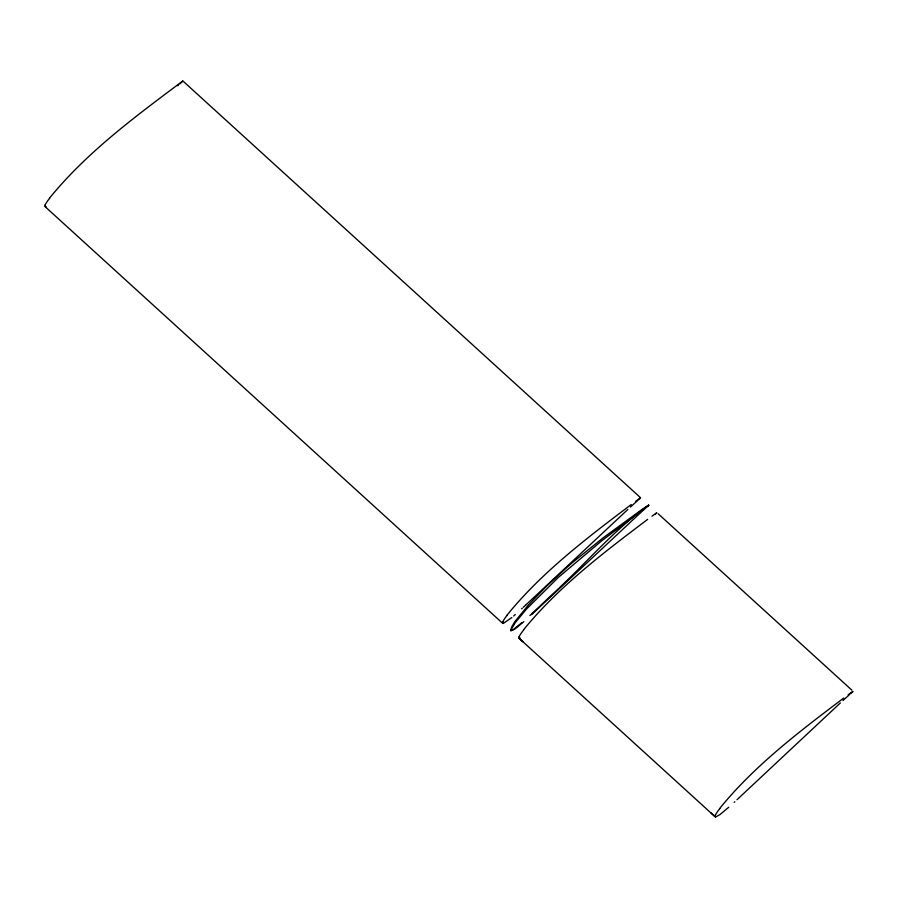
<?xml version="1.0" encoding="UTF-8"?>
<svg xmlns="http://www.w3.org/2000/svg" width="898" height="898" viewBox="0 0 898 898"><rect width="100%" height="100%" fill="white"/><g stroke="black" fill="none" stroke-linecap="round" stroke-linejoin="round"><path stroke-width="1.35" d="M45.248 204.856L45.237 204.89A5.916 2.256 -47.7 0 0 45.113 205.204L45.102 205.227A3.895 1.482 -47.7 0 0 44.9 205.945M502.947 621.629L502.936 621.663A5.916 2.256 -47.7 0 0 502.813 621.966L502.801 622A3.895 1.482 -47.7 0 0 502.599 622.718M519.291 636.514L519.28 636.547A5.916 2.256 -47.7 0 0 519.156 636.85L519.156 636.85A3.895 1.482 -47.7 0 0 518.943 637.602M715.448 815.126L715.437 815.16A5.916 2.256 -47.7 0 0 715.313 815.474L715.313 815.474A3.895 1.482 -47.7 0 0 715.1 816.215M648.76 505.215L647.57 505.888A61.468 23.404 -47.7 0 0 642.227 509.289L603.288 537.711L572.857 562.238A217.428 82.796 -47.7 0 0 567.02 567.312L546.287 586.473L528.215 605.241L514.936 621.517L511.838 626.636L510.771 630.194L515.474 622.325L526.902 608.653L558.376 577.392L601.503 540.989L648.771 505.204L643.316 510.21A100.902 38.423 -47.7 0 0 640.386 512.87L531.594 614.636M182.754 81.179L179.791 83.907M640.454 497.952L638.534 499.737M656.752 512.893L654.99 514.532M852.909 691.505L850.664 693.57M559.679 587.483C589.009 559.881 615.523 528.63 648.614 505.305M558.781 588.358L529.91 615.512M630.475 507.044L637.692 500.489M525.622 605.151L627.859 509.458M842.975 700.541L849.777 694.367M738.538 798.266L840.36 702.954M525.521 605.252L524.376 606.307M737.92 798.85L736.989 799.714M523.332 607.273L523.961 606.689M522.288 608.238L521.648 608.822M734.789 801.734L734.16 802.318M177.703 85.77L178.332 85.209M728.749 807.223L719.938 814.598L715.65 817.012M523.826 621.685L514.779 629.139L510.951 630.856A5.545 2.11 -47.7 0 1 510.827 630.665L510.771 630.25A7.139 2.716 -47.7 0 0 510.782 630.508L513.409 629.498L521.94 622.572M515.306 614.546L513.656 615.994M511.871 617.532L503.172 623.504M635.638 501.32L640.184 497.986M651.993 516.204L656.528 512.87M848.15 694.816L852.685 691.482M631.26 504.53C587.528 537.509 542.392 571.813 507.92 614.052A45.046 17.152 -47.7 0 0 507.179 615.04M647.604 519.414C603.849 552.438 558.87 586.562 524.275 628.937A45.046 17.152 -47.7 0 0 523.523 629.925M843.761 698.038C799.983 731.051 755.061 765.186 720.432 807.549A45.046 17.152 -47.7 0 0 719.68 808.537M182.485 81.213C136.137 115.954 87.499 151.695 50.232 197.279A45.046 17.152 -47.7 0 0 49.48 198.267M520.425 638.13L519.493 638.399M46.124 206.585L45.472 206.742M182.889 80.988L640.588 497.761M658.167 513.757L851.865 690.147M519.089 638.152L523.074 641.778L519.594 638.601M45.046 206.607L502.745 623.38M519.089 638.265L715.246 816.877M711.014 812.915L715.122 816.652M45.102 204.901A19.61 7.465 -47.7 0 1 49.603 198.323M502.801 621.674A19.61 7.465 -47.7 0 1 507.303 615.085M715.313 815.171A19.61 7.465 -47.7 0 1 719.803 808.593M519.156 636.559A19.61 7.465 -47.7 0 1 523.646 629.981"/></g></svg>
